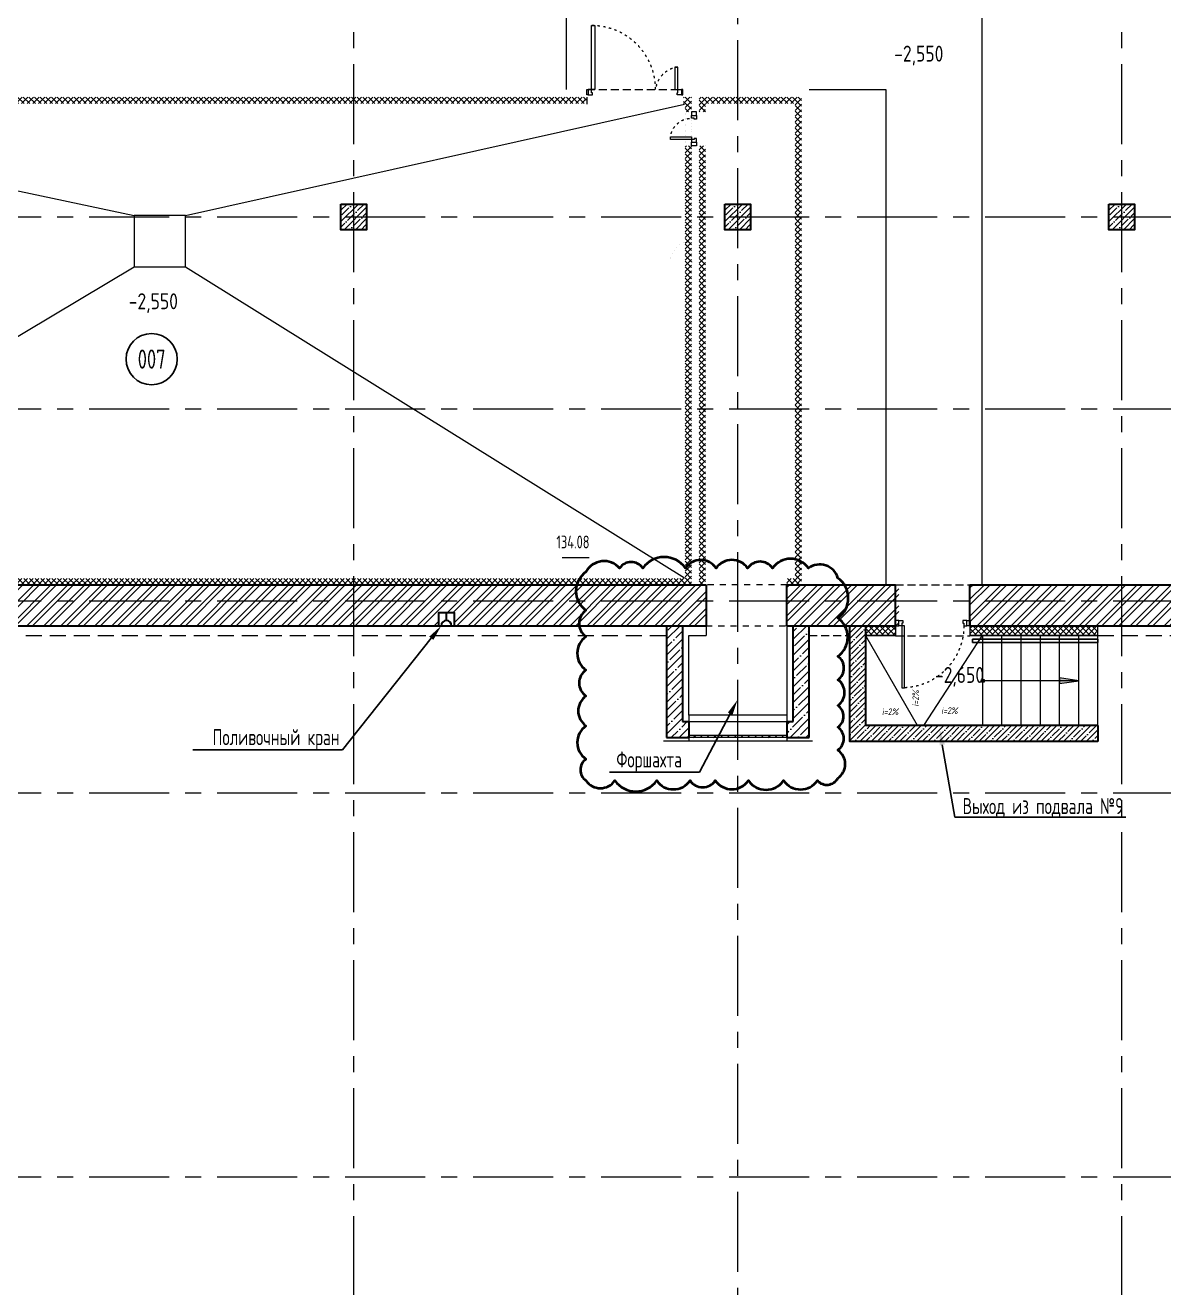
# Model space of a CAD drawing. Header units: millimetres. Extents: x -360149 to 682031, y -35655 to 209517.
# Drawn here: x -316303 to -298514, y 104865 to 124595 of the extents above; entities that cross this region are included whole.
import ezdxf
from ezdxf import colors
from ezdxf.entities.mleader import LeaderData, LeaderLine
from ezdxf.enums import TextEntityAlignment as Align
from ezdxf.math import Vec2, Vec3

# ---------------------------------------------------------------- set-up
doc = ezdxf.new("R2010")
doc.units = ezdxf.units.MM
doc.header["$MEASUREMENT"] = 0
for name, pattern in [('ACAD_ISO03W100', [30, 12, -18]), ('CENTER', [2, 1.25, -0.25, 0.25, -0.25]), ('TRATTEGGIATA', [0.75, 0.5, -0.25]), ('Штрих', [6.35, 3.175, -3.175])]:
    doc.linetypes.add(name, pattern=pattern)
doc.layers.get('0').update_dxf_attribs({"color": 250, "lineweight": 9})
doc.layers.get('Defpoints').update_dxf_attribs({"color": 6})
for name, color, linetype, lineweight in [('_0', 250, 'Continuous', 9), ('_АР ТЕКСТ', 250, 'Continuous', 25), ('АР штриховка стен', 250, 'Continuous', 9), ('АР_Выноски АПР', 7, 'Continuous', 5), ('АР_Двери', 175, 'Continuous', 18), ('АР_Колонны', 250, 'Continuous', 30), ('АР_Колонны Штрих', 250, 'Continuous', 5), ('АР_Лестницы', 250, 'Continuous', 15), ('АР_Лестницы ограждение', 94, 'Continuous', 25), ('АР_Маркер экспликации', 239, 'Continuous', 13), ('АР_МосжилНии_Стены', 127, 'Continuous', 30), ('АР_Навесной фасад', 147, 'Continuous', 5), ('АР_Номер помещения', 1, 'Continuous', 25), ('АР_Оси', 195, 'Continuous', 9), ('АР_Отметки', 250, 'Continuous', 15), ('АР_Помещения_площадь', 19, 'Continuous', 9), ('АР_Сущ Несущая стена', 216, 'Continuous', 30), ('АР_Штриховка кирпич', 250, 'Continuous', 9), ('АР_Штриховка монолит', 250, 'Continuous', 9), ('Подвал', 250, 'Continuous', 30), ('Штриховка', 7, 'Continuous', 5), ('Эвакуация', 7, 'Continuous', 9)]:
    doc.layers.add(name, color=color, linetype=linetype, lineweight=lineweight)
doc.styles.add('ISOCPEUR', font='isocpeur.ttf', dxfattribs={"width": 0.7})
doc.styles.get("Standard").update_dxf_attribs({"font": 'isocpeur.ttf', "width": 0.7})
doc.styles.add('Архитект', font='isocpeur.ttf', dxfattribs={"width": 0.8, "oblique": 8})
pattern_1 = [(45, (-1298551.72, 164426.86), (-132.58252, 132.58252), []), (45, (-1298463.33, 164426.86), (-132.58252, 132.58252), [])]

# ---------------------------------------------------------------- blocks, each defined once
blk = doc.blocks.new('*U238')
for points in [[(-55, -80), (-55, 0), (-115, 0), (-115, -40), (-100, -40), (-100, -80), (-55, -80)], [(0, 0), (0, -80), (-55, -80), (-55, 0), (0, 0)], [(-1170, 0), (-1170, -80), (-1115, -80), (-1115, 0), (-1170, 0)], [(-1115, -80), (-1115, 0), (-1055, 0), (-1055, -40), (-1070, -40), (-1070, -80), (-1115, -80)]]:
    blk.add_lwpolyline(points)
blk.add_lwpolyline([(-100, -80), (-100, -1050), (-140, -1050), (-140, -80)], close=True)
at = {"linetype": 'ACAD_ISO03W100', "ltscale": 3}
blk.add_arc((-100, -80), 970, 180, 270, dxfattribs=at)
blk = doc.blocks.new('*U291')
for points in [[(0, 0), (0, -80), (55, -80), (55, 0), (0, 0)], [(55, -80), (55, 0), (115, 0), (115, -40), (100, -40), (100, -80), (55, -80)], [(475, -80), (475, 0), (415, 0), (415, -40), (430, -40), (430, -80), (475, -80)], [(530, 0), (530, -80), (475, -80), (475, 0), (530, 0)]]:
    blk.add_lwpolyline(points)
blk.add_lwpolyline([(100, -80), (100, -410), (140, -410), (140, -80)], close=True)
at = {"linetype": 'ACAD_ISO03W100', "ltscale": 3}
blk.add_arc((100, -80), 330, 270, 0, dxfattribs=at)
blk = doc.blocks.new('*U262')
at = {"layer": 'АР_Номер помещения', "color": 7}
blk.add_circle((-20183, -710), 400, dxfattribs=at)
at = {"layer": 'АР_Помещения_площадь', "color": 7}
blk.add_line((-13346, -3814), (-13768, -3814), dxfattribs=at)
at = {"color": 7, "style": 'ISOCPEUR', "width": 0.7, "flags": 1}
blk.add_attdef('КАТЕГОРИЯ', (-499, -2092), '', height=250, dxfattribs=at)
at = {"layer": 'АР_Номер помещения', "color": 7, "style": 'ISOCPEUR', "width": 0.7}
blk.add_attdef('НОМЕР_ПОМЕЩЕНИЯ', text='', height=300, dxfattribs=at).set_placement((-20183, -710), align=Align.MIDDLE_CENTER)
at = {"layer": 'АР_Помещения_площадь', "color": 7, "lineweight": 30, "width": 0.7, "flags": 104}
blk.add_attdef('ИМЯ_ПОМЕЩЕНИЯ', text='', height=100, dxfattribs=at).set_placement((158, 1217), align=Align.MIDDLE_CENTER)
at = {"layer": 'АР_Помещения_площадь', "color": 7, "style": 'ISOCPEUR', "width": 0.7}
blk.add_attdef('ПЛОЩАДЬ_ПОМЕЩЕНИЯ', text='', height=200, dxfattribs=at).set_placement((-13341, -3568), align=Align.MIDDLE_RIGHT)
blk = doc.blocks.new('*U21')
h = blk.add_hatch(color=256)
h.dxf.hatch_style = 1
edge = h.paths.add_edge_path()
edge.add_arc((0, 0), 27.6, 359.64, 719.64)
h = blk.add_hatch(color=256)
h.dxf.hatch_style = 1
h.paths.add_polyline_path([(1200, -44), (1200, 44), (1500, 0)])
blk.add_line((1500, 0), (0, 0))
blk.add_lwpolyline([(1200, 44), (1200, -44), (1500, 0), (1200, 44)])
blk.add_circle((0, 0), 27.6)
blk = doc.blocks.new('_DotSmall')
at = {"color": 0, "linetype": 'ByBlock', "const_width": 0.5}
blk.add_lwpolyline([(-0.0625, 0, 1), (0.0625, 0, 1)], format="xyb", close=True, dxfattribs=at)
blk = doc.blocks.new('Полуторная_на лестницу')
for points in [[(75, 80), (75, 1080), (125, 1080), (125, 80)], [(1375, 430), (1375, 80), (1425, 80), (1425, 430)]]:
    blk.add_lwpolyline(points, close=True)
for points in [[(0, 0), (0, 80), (20, 80), (20, 0), (0, 0)], [(20, 80), (20, 0), (90, 0), (90, 30), (75, 30), (75, 80), (20, 80)], [(1480, 80), (1480, 0), (1410, 0), (1410, 30), (1425, 30), (1425, 80), (1480, 80)], [(1500, 0), (1500, 80), (1480, 80), (1480, 0), (1500, 0)]]:
    blk.add_lwpolyline(points)
at = {"linetype": 'ACAD_ISO03W100', "ltscale": 3}
for centre, radius, start, end in [((75, 80), 1000, 0, 90), ((1465, 40), 392, 95.9075, 174.0925)]:
    blk.add_arc(centre, radius, start, end, dxfattribs=at)

msp = doc.modelspace()

# ---------------------------------------------------------------- hatches: boundary and pattern name
at = {"layer": 'АР_Колонны Штрих', "ltscale": 100}
h = msp.add_hatch(dxfattribs=at)
h.set_pattern_fill('ANSI35', color=256, scale=500)
h.set_pattern_definition([(45, (-1268424.17, 161672.16), (-88.388348, 88.388348), []), (45, (-1268335.78, 161672.16), (-88.388348, 88.388348), [156.25, -31.25, 0, -31.25])])
h.paths.add_polyline_path([(-310972.07, 121800.68), (-311372.07, 121800.68), (-311372.07, 121400.68), (-310972.07, 121400.68)])
h = msp.add_hatch(dxfattribs=at)
h.set_pattern_fill('ANSI35', color=256, scale=500)
h.set_pattern_definition([(45, (-1262424.17, 161672.16), (-88.388348, 88.388348), []), (45, (-1262335.78, 161672.16), (-88.388348, 88.388348), [156.25, -31.25, 0, -31.25])])
h.paths.add_polyline_path([(-304972.07, 121800.68), (-305372.07, 121800.68), (-305372.07, 121400.68), (-304972.07, 121400.68)])
h = msp.add_hatch(dxfattribs=at)
h.set_pattern_fill('ANSI35', color=256, scale=500)
h.set_pattern_definition([(45, (-1256424.17, 161672.16), (-88.388348, 88.388348), []), (45, (-1256335.78, 161672.16), (-88.388348, 88.388348), [156.25, -31.25, 0, -31.25])])
h.paths.add_polyline_path([(-298972.07, 121800.68), (-299372.07, 121800.68), (-299372.07, 121400.68), (-298972.07, 121400.68)])
at = {"layer": 'АР_Штриховка кирпич', "ltscale": 100}
h = msp.add_hatch(dxfattribs=at)
h.set_pattern_fill('ANSI32', color=256, scale=500)
h.set_pattern_definition(pattern_1)
h.paths.add_polyline_path([(-309596.91, 115410.24), (-309596.91, 115210.68), (-305664.57, 115210.68), (-305664.57, 115850.68), (-322120.01, 115850.68), (-322120.01, 115210.68), (-309847.23, 115210.68), (-309847.23, 115410.24)])
h = msp.add_hatch(dxfattribs=at)
h.set_pattern_fill('ANSI32', color=256, scale=500)
h.set_pattern_definition([(45, (-1298500.2, 164426.86), (-132.58252, 132.58252), []), (45, (-1298411.8, 164426.86), (-132.58252, 132.58252), [])])
h.paths.add_polyline_path([(-305664.57, 115210.68), (-305664.57, 115850.68)])
h.paths.add_polyline_path([(-304403.05, 115850.68), (-304403.05, 115210.68), (-302655.55, 115210.68), (-302655.55, 115850.68)])
h = msp.add_hatch(dxfattribs=at)
h.set_pattern_fill('ANSI32', color=256, scale=500)
h.set_pattern_definition(pattern_1)
h.paths.add_polyline_path([(-294259.45, 115850.68), (-301542.07, 115850.68), (-301542.07, 115210.68), (-294259.45, 115210.68)])
h = msp.add_hatch(dxfattribs=at)
h.set_pattern_fill('ANSI31', color=256, scale=600)
h.set_pattern_definition([(45, (-134928.42, -810.87), (-53.033009, 53.033009), [])])
h.paths.add_polyline_path([(-305932.16, 113501.77), (-304401.99, 113501.77), (-304401.99, 113464.43), (-305932.16, 113464.43)])
at = {"layer": 'АР_Штриховка монолит', "ltscale": 500}
h = msp.add_hatch(dxfattribs=at)
h.set_pattern_fill('ANSI35', color=256, scale=700)
h.set_pattern_definition([(45, (-134938.16, 0), (-123.74369, 123.74369), []), (45, (-134814.41, 0), (-123.74369, 123.74369), [218.75, -43.75, 0, -43.75])])
h.paths.add_polyline_path([(-306032.07, 115210.68), (-306282.07, 115210.68), (-306282.07, 113464.43), (-305932.16, 113464.55), (-305932.16, 113714.31), (-306032.07, 113714.43)])
h.paths.add_polyline_path([(-305932.16, 113714.43), (-305932.16, 113714.31), (-305932.16, 113464.55), (-305932.16, 113464.43)], flags=17)
h.paths.add_polyline_path([(-305932.16, 113465.38), (-305932.16, 113699.84), (-305932.16, 113714.43), (-305932.16, 113464.43)])
h.paths.add_polyline_path([(-304401.99, 113714.43), (-304401.99, 113464.43), (-304052.07, 113464.43), (-304052.07, 115210.68), (-304302.07, 115210.68), (-304302.07, 113714.43)])
at = {"layer": 'АР_Штриховка монолит', "ltscale": 100}
h = msp.add_hatch(dxfattribs=at)
h.set_pattern_fill('ANSI35', color=256, scale=500)
h.paths.add_polyline_path([(-303171.32, 113650.68), (-303171.32, 115210.68), (-303421.32, 115210.68), (-303421.32, 113400.68), (-299541.32, 113400.68), (-299541.32, 113650.68)])
at = {"layer": 'Штриховка', "transparency": 33554636}
h = msp.add_hatch(dxfattribs=at)
h.set_pattern_fill('ANSI37', color=256, scale=500)
h.paths.add_polyline_path([(-305992.07, 121325.45), (-305992.07, 123369.95), (-306015.77, 123369.95), (-306015.77, 123420.65), (-307538.19, 123420.65), (-307538.19, 123369.95), (-322752.42, 123369.95), (-322752.42, 115950.68), (-305992.07, 115950.68), (-305992.07, 120795.45)], flags=16)
edge = h.paths.add_edge_path(flags=16)
edge.add_line((-305892.59, 120895.45), (-305893.25, 122711.4))
edge.add_line((-305893.25, 122711.4), (-305992.73, 122711.4))
edge.add_line((-305992.73, 122711.4), (-305991.71, 123241.44))
edge.add_line((-305991.71, 123241.44), (-305892.23, 123241.44))
edge.add_line((-305892.23, 123241.44), (-305892.59, 121225.45))
edge.add_arc((-305892.59, 120895.45), 330, 90, 173.037937)
edge.add_line((-306220.15, 120935.45), (-306222.59, 120935.45))
edge.add_line((-306222.59, 120935.45), (-306222.59, 120895.45))
edge.add_line((-306222.59, 120895.45), (-305892.59, 120895.45))
edge = h.paths.add_edge_path()
edge.add_line((-305892.59, 120935.45), (-305892.59, 120895.45))
edge.add_line((-305892.59, 120895.45), (-306222.59, 120895.45))
edge.add_arc((-305892.59, 120895.45), 330, 89.910623, 180, ccw=False)
edge.add_line((-305892.07, 121225.45), (-305892.07, 123469.95))
edge.add_line((-305892.07, 123469.95), (-306015.99, 123469.95))
edge.add_line((-306015.99, 123469.95), (-306015.99, 123420.65))
edge.add_line((-306015.99, 123420.65), (-307538.19, 123420.65))
edge.add_line((-307538.19, 123420.65), (-307538.19, 123469.95))
edge.add_line((-307538.19, 123469.95), (-322851.12, 123469.95))
edge.add_line((-322851.12, 123469.95), (-322852.42, 115850.68))
edge.add_line((-322852.42, 115850.68), (-305892.07, 115850.68))
edge.add_line((-305892.07, 115850.68), (-305892.07, 120935.45))
edge.add_line((-305892.07, 120935.45), (-305892.59, 120935.45))
edge = h.paths.add_edge_path(flags=0)
edge.add_arc((-305892.59, 120895.45), 330, 173.037937, 180)
edge.add_line((-306222.59, 120895.45), (-306222.59, 120935.45))
edge.add_line((-306222.59, 120935.45), (-306220.15, 120935.45))
h = msp.add_hatch(dxfattribs=at)
h.set_pattern_fill('ANSI37', color=256, scale=500)
h.paths.add_polyline_path([(-304403.05, 115950.7), (-304403.05, 115850.7), (-304173.37, 115850.68), (-304172.73, 123470.08), (-305772.07, 123469.95), (-305772.15, 123241.39), (-305672.29, 123241.41), (-305672.21, 123369.97), (-304272.17, 123370.07), (-304273.34, 115950.68)])
h.paths.add_polyline_path([(-305673.37, 115850.68), (-305673.37, 115950.68), (-305673.4, 115950.68), (-305672.58, 122711.38), (-305772.3, 122711.41), (-305773.37, 115850.68)])
h = msp.add_hatch(dxfattribs=at)
h.set_pattern_fill('ANSI37', color=256, scale=500)
h.paths.add_polyline_path([(-302707.07, 115210.68), (-302971.32, 115210.68), (-303171.32, 115210.68), (-303171.32, 115060.68), (-302707.07, 115060.68)])
h = msp.add_hatch(dxfattribs=at)
h.set_pattern_fill('ANSI37', color=256, scale=500)
h.set_pattern_definition([(45, (1629.247, -1e-11), (-44.194174, 44.194174), []), (135, (1629.247, -1e-11), (-44.194174, -44.194174), [])])
h.paths.add_polyline_path([(-299541.32, 115210.68), (-301342.07, 115210.68), (-301542.07, 115210.68), (-301542.07, 115060.68), (-301201.48, 115060.68), (-299541.32, 115060.68)])

# ---------------------------------------------------------------- linework, layer by layer
at = {"linetype": 'TRATTEGGIATA', "ltscale": 500}
for p, q in [((-322292.92, 115060.68), (-306282.07, 115060.68)), ((-299541.32, 115060.68), (-292762.07, 115060.68))]:
    msp.add_line(p, q, dxfattribs=at)
at = {"layer": '_0', "ltscale": 100}
msp.add_lwpolyline([(-305932.16, 113501.77), (-304401.99, 113501.77), (-304401.99, 113464.43), (-305932.16, 113464.43)], close=True, dxfattribs=at)
at = {"layer": 'Defpoints', "color": 2, "lineweight": 40}
msp.add_lwpolyline([(-307542.08, 112790.32, 0.52056705), (-307089.31, 112790.32, 0.52056705), (-306436.69, 112790.32, 0.52056705), (-305915.16, 112790.32, 0.52056705), (-305521.07, 112790.32, 0.52056705), (-305003.03, 112790.32, 0.52056705), (-304453.67, 112790.32, 0.52056705), (-303925.37, 112790.32, 0.52056705), (-303605.46, 112829.34, 0.52056705), (-303605.46, 113268.84, 0.52056705), (-303605.46, 113624.66, 0.52056705), (-303605.46, 113964.35, 0.52056705), (-303605.46, 114366.64, 0.52056705), (-303605.46, 114733.61, 0.52056705), (-303605.46, 115330.33, 0.52056705), (-303605.46, 115956.22, 0.52056705), (-304064.43, 116111.34, 0.52056705), (-304627.2, 116111.34, 0.52056705), (-305016.06, 116111.34, 0.52056705), (-305507.69, 116111.34, 0.52056705), (-305988.74, 116111.34, 0.52056705), (-306652.58, 116111.34, 0.52056705), (-307015.91, 116111.34, 0.52056705), (-307542.08, 116052.57, 0.52056705), (-307542.08, 115450.43, 0.52056705), (-307542.08, 115039.86, 0.52056705), (-307542.08, 114519.5, 0.52056705), (-307542.08, 114112.32, 0.52056705), (-307542.08, 113645.3, 0.52056705), (-307542.08, 113125.66, 0.52056705)], format="xyb", close=True, dxfattribs=at)
at = {"layer": 'АР штриховка стен', "color": 1, "ltscale": 100, "true_color": 0xe60000}
msp.add_line((-307843.62, 123589.95), (-307843.62, 123589.95), dxfattribs=at)
at = {"layer": 'АР_Колонны', "ltscale": 100}
for points in [[(-311372.07, 121800.68), (-310972.07, 121800.68), (-310972.07, 121400.68), (-311372.07, 121400.68)], [(-305372.07, 121800.68), (-304972.07, 121800.68), (-304972.07, 121400.68), (-305372.07, 121400.68)], [(-299372.07, 121800.68), (-298972.07, 121800.68), (-298972.07, 121400.68), (-299372.07, 121400.68)]]:
    msp.add_lwpolyline(points, close=True, dxfattribs=at)
at = {"layer": 'АР_Лестницы', "color": 18, "ltscale": 100, "true_color": 0x000000}
for p, q in [((-301341.32, 113650.68), (-301341.32, 115050.68)), ((-301041.32, 113650.68), (-301041.32, 115050.68)), ((-300741.32, 113650.68), (-300741.32, 115050.68)), ((-300441.32, 113650.68), (-300441.32, 115050.68)), ((-300141.32, 113650.68), (-300141.32, 115050.68)), ((-299841.32, 113650.68), (-299841.32, 115050.68)), ((-299541.32, 113650.68), (-299541.32, 115210.68))]:
    msp.add_line(p, q, dxfattribs=at)
at = {"layer": 'АР_Лестницы ограждение', "color": 18, "ltscale": 100, "true_color": 0x000000}
msp.add_lwpolyline([(-301501.32, 115000.68), (-299541.32, 115000.68), (-299541.32, 114950.68), (-301501.32, 114950.68)], close=True, dxfattribs=at)
at = {"layer": 'АР_МосжилНии_Стены', "ltscale": 100}
for p, q in [((-322174.68, 115850.68), (-306208.4, 115850.68)), ((-306267.07, 115850.68), (-305664.57, 115850.68)), ((-304403.05, 115850.68), (-302707.07, 115850.68)), ((-302707.07, 115210.68), (-302707.07, 115850.68)), ((-301542.07, 115850.68), (-294050.12, 115850.68)), ((-301542.07, 115210.68), (-301542.07, 115850.68)), ((-322239.68, 115210.68), (-305787.19, 115210.68)), ((-307046.1, 115210.68), (-305664.57, 115210.68)), ((-306282.07, 115210.68), (-306282.07, 113464.43)), ((-306032.07, 115210.68), (-306032.07, 113714.43)), ((-304403.05, 115210.68), (-302707.07, 115210.68)), ((-304302.07, 113714.43), (-304302.07, 115210.68)), ((-304052.07, 113464.43), (-304052.07, 115210.68)), ((-301542.07, 115210.68), (-293985.12, 115210.68)), ((-306032.07, 113714.43), (-305932.16, 113714.43)), ((-305932.16, 113714.43), (-305932.16, 113464.43)), ((-304401.99, 113714.43), (-304302.07, 113714.43)), ((-299541.32, 113650.68), (-299541.32, 113400.68)), ((-306282.07, 113464.43), (-305932.16, 113464.43)), ((-304401.99, 113464.43), (-304052.07, 113464.43))]:
    msp.add_line(p, q, dxfattribs=at)
msp.add_lwpolyline([(-309847.23, 115210.68), (-309596.91, 115210.68), (-309596.91, 115410.24), (-309847.23, 115410.24)], close=True, dxfattribs=at)
for points in [[(-299541.76, 113400.68), (-303421.32, 113400.68), (-303421.32, 115210.68)], [(-299541.32, 113650.68), (-303171.32, 113650.68), (-303171.32, 115210.68)], [(-304401.99, 113714.43), (-304401.99, 113464.43)]]:
    msp.add_lwpolyline(points, dxfattribs=at)
at = {"layer": 'АР_Навесной фасад', "ltscale": 100}
for p, q in [((-305933.06, 115058.26), (-305664.57, 115058.26)), ((-305664.57, 115210.68), (-305664.57, 115058.26)), ((-304403.05, 115210.68), (-304403.05, 115050.68)), ((-302707.07, 115060.68), (-303171.32, 115060.68)), ((-302707.07, 115050.68), (-303171.32, 115050.68)), ((-302707.07, 115210.68), (-302707.07, 115050.68)), ((-301542.07, 115210.68), (-301542.07, 115050.68)), ((-299541.32, 115060.68), (-301542.07, 115060.68)), ((-299541.32, 115050.68), (-301542.07, 115050.68)), ((-305932.16, 113714.43), (-304401.99, 113714.43)), ((-304401.99, 113813.56), (-304401.99, 113714.43))]:
    msp.add_line(p, q, dxfattribs=at)
msp.add_lwpolyline([(-304403.05, 115058.26), (-304401.99, 113813.56), (-305932.16, 113811.25), (-305933.06, 115058.26)], dxfattribs=at)
at = {"layer": 'АР_Оси', "linetype": 'CENTER', "ltscale": 1000}
for p, q in [((-305172.07, 134363.15), (-305172.07, 78630.8)), ((-311172.07, 133984.95), (-311172.07, 78252.6)), ((-299172.07, 133984.95), (-299172.07, 78252.6)), ((-359305.77, 121600.68), (-276127.36, 121600.68)), ((-359305.77, 118600.68), (-276127.36, 118600.68)), ((-359305.77, 115600.68), (-276127.36, 115600.68)), ((-359305.77, 112600.68), (-276127.36, 112600.68)), ((-359305.77, 106600.68), (-276127.36, 106600.68))]:
    msp.add_line(p, q, dxfattribs=at)
at = {"layer": 'АР_Сущ Несущая стена', "ltscale": 100}
for p, q in [((-306332.07, 115210.68), (-305664.57, 115210.68)), ((-304403.05, 115210.68), (-304002.07, 115210.68))]:
    msp.add_line(p, q, dxfattribs=at)
for points in [[(-305664.57, 115850.68), (-305664.57, 115210.68)], [(-304403.05, 115210.68), (-304403.05, 115850.68)]]:
    msp.add_lwpolyline(points, dxfattribs=at)
at = {"layer": 'АР_Сущ Несущая стена', "linetype": 'Штрих', "lineweight": 9, "ltscale": 30}
msp.add_lwpolyline([(-304403.05, 115210.68), (-304403.05, 115850.68), (-305664.57, 115850.68), (-305664.57, 115210.68), (-304403.05, 115210.68)], dxfattribs=at)
at = {"layer": 'Подвал', "linetype": 'TRATTEGGIATA', "lineweight": 13, "ltscale": 250}
for p, q in [((-307526.16, 123589.95), (-306046.16, 123589.95, 1.96)), ((-302707.07, 115850.68), (-301542.07, 115850.68)), ((-304052.07, 115060.68), (-303421.32, 115060.68)), ((-302707.07, 115050.68), (-301542.07, 115050.68))]:
    msp.add_line(p, q, dxfattribs=at)
at = {"layer": 'Подвал', "lineweight": 13, "ltscale": 500}
for p, q in [((-304052.07, 123589.95), (-302854.08, 123589.95)), ((-322742.42, 123359.95, 0.58), (-314598.58, 121620.8, 0.1)), ((-313797.06, 121620.8, 0.1), (-306002.07, 123359.95, 0.58)), ((-322742.42, 115960.68, 0.58), (-314598.58, 120819.08, 0.1)), ((-313797.06, 120819.08, 0.1), (-306002.07, 115960.68, 0.58))]:
    msp.add_line(p, q, dxfattribs=at)
at = {"layer": 'Подвал', "ltscale": 100}
msp.add_line((-309722.07, 115291.41), (-309722.07, 115410.24), dxfattribs=at)
at = {"layer": 'Подвал', "lineweight": 13, "ltscale": 500}
msp.add_lwpolyline([(-314598.58, 120819.08), (-313797.06, 120819.08), (-313797.06, 121620.8), (-314598.58, 121620.8)], close=True, dxfattribs=at)
at = {"layer": 'Подвал', "ltscale": 100}
msp.add_arc((-309722.07, 115210.68), 80.73, 0, 180, dxfattribs=at)
at = {"layer": 'Штриховка', "ltscale": 500}
for p, q in [((-307526.16, 123469.95, 1.96), (-307526.16, 123359.95, 1.96)), ((-305932.16, 113811.25), (-305932.16, 113714.43)), ((-305932.16, 113464.43), (-305932.16, 113414.43)), ((-304401.99, 113464.43), (-304401.99, 113414.43)), ((-306332.07, 113414.43), (-304002.07, 113414.43))]:
    msp.add_line(p, q, dxfattribs=at)
at = {"layer": 'Эвакуация', "lineweight": 13, "ltscale": 500}
msp.add_line((-302854.08, 123589.95), (-302854.08, 115850.68), dxfattribs=at)
msp.add_lwpolyline([(-307843.62, 123589.95), (-307843.62, 125090.19), (-301353.89, 125090.19), (-301353.89, 115850.68)], dxfattribs=at)

# ---------------------------------------------------------------- block references
at = {"layer": 'АР_Двери'}
msp.add_blockref('Полуторная_на лестницу', (-307528.84, 123509.95, 1.96), dxfattribs=at)
at = {"layer": 'АР_Двери', "xscale": -1, "rotation": 270}
msp.add_blockref('*U291', (-305812.59, 122711.42, 1.96), dxfattribs=at)
at = {"layer": 'АР_Двери', "xscale": -1}
msp.add_blockref('*U238', (-302707.07, 115290.68), dxfattribs=at)
at = {"layer": 'АР_Лестницы', "ltscale": 100}
msp.add_blockref('*U21', (-301341.32, 114350.68), dxfattribs=at)
at = {"layer": 'АР_Маркер экспликации', "color": 7}
ref = msp.add_blockref('*U262', (-294145.22, 120087.52, 1.96), dxfattribs=at)
ref.add_attrib('НОМЕР_ПОМЕЩЕНИЯ', '007', dxfattribs={"layer": 'АР_Номер помещения', "color": 7, "height": 300, "style": 'ISOCPEUR', "width": 0.7}).set_placement((-314327.88, 119377.76, 1.96), align=Align.MIDDLE_CENTER)
ref.add_attrib('ПЛОЩАДЬ_ПОМЕЩЕНИЯ', '134.08', dxfattribs={"layer": 'АР_Помещения_площадь', "color": 7, "height": 200, "style": 'ISOCPEUR', "width": 0.7}).set_placement((-307486.15, 116519.95, 1.96), align=Align.MIDDLE_RIGHT)

# ---------------------------------------------------------------- leaders
at = {"layer": '_АР ТЕКСТ'}
ml = msp.add_multileader_mtext('Standard', dxfattribs=at)
ml.set_content('{\\W0.8;-2,550}', color=256, style='ISOCPEUR')
ml.set_leader_properties(color=256, linetype='Continuous', lineweight=-1)
ml.set_arrow_properties(name='DOTSMALL')
ml.build(insert=Vec2(0, 0))
ml.multileader.update_dxf_attribs({"has_text_frame": 1, "text_left_attachment_type": 4, "text_right_attachment_type": 4, "dogleg_length": 100, "arrow_head_size": 180})
ctx = ml.context
ctx.base_point, ctx.char_height, ctx.arrow_head_size, ctx.landing_gap_size, ctx.plane_origin = Vec3(-302775.82, 123943.26, -1.96), 250, 180, 50, Vec3(-302295.49, 121699.25, -1.96)
ctx.left_attachment, ctx.right_attachment = 4, 4
notes = []
notes.append((ctx, [(0, (0, 0, 0), (0, 0), (1, 0), 1, [])]))
ctx.mtext.insert, ctx.mtext.width, ctx.mtext.defined_height, ctx.mtext.line_spacing_style, ctx.mtext.flow_direction = Vec3(-302725.82, 124276.6, -1.96), 801.0864, 330.71, 2, 5
ml = msp.add_multileader_mtext('Standard', dxfattribs=at)
ml.set_content('{\\W0.8;-2,550}', color=256, style='ISOCPEUR')
ml.set_leader_properties(color=256, linetype='Continuous', lineweight=-1)
ml.set_arrow_properties(name='DOTSMALL')
ml.build(insert=Vec2(0, 0))
ml.multileader.update_dxf_attribs({"has_text_frame": 1, "text_left_attachment_type": 4, "text_right_attachment_type": 4, "dogleg_length": 100, "arrow_head_size": 180})
ctx = ml.context
ctx.base_point, ctx.char_height, ctx.arrow_head_size, ctx.landing_gap_size, ctx.plane_origin = Vec3(-314736.01, 120073.28, -1.96), 250, 180, 50, Vec3(-314255.68, 117829.26, -1.96)
ctx.left_attachment, ctx.right_attachment = 4, 4
notes.append((ctx, [(0, (0, 0, 0), (0, 0), (1, 0), 1, [])]))
ctx.mtext.insert, ctx.mtext.width, ctx.mtext.defined_height, ctx.mtext.line_spacing_style, ctx.mtext.flow_direction = Vec3(-314686.01, 120406.61, -1.96), 801.0864, 330.71, 2, 5
at = {"layer": 'АР_Выноски АПР'}
ml = msp.add_multileader_mtext('Standard', dxfattribs=at)
ml.set_content('\\A1;Поливочный кран', color=256, style='ISOCPEUR')
ml.set_leader_properties()
ml.build(insert=Vec2(0, 0))
ml.multileader.update_dxf_attribs({"text_left_attachment_type": 6, "text_right_attachment_type": 6, "dogleg_length": 100, "arrow_head_size": 250})
ctx = ml.context
ctx.base_point, ctx.char_height, ctx.arrow_head_size, ctx.landing_gap_size, ctx.plane_origin = Vec3(-313401.5, 113269.5), 250, 250, 25, Vec3(-331729.64, 115461.91)
ctx.left_attachment, ctx.right_attachment = 6, 6
notes.append((ctx, [(0, (1, 1, 0), (-311343.5, 113269.5), (-1, 0), 170.5, [(1, [(-309802.8, 115210.68)], 0, [])])]))
ctx.mtext.insert, ctx.mtext.width, ctx.mtext.flow_direction = Vec3(-313376.5, 113594.5), 6210.4874, 5
ml = msp.add_multileader_mtext('Standard', dxfattribs=at)
ml.set_content('\\A1;Форшахта', color=256, style='ISOCPEUR')
ml.set_leader_properties()
ml.build(insert=Vec2(0, 0))
ml.multileader.update_dxf_attribs({"text_left_attachment_type": 6, "text_right_attachment_type": 6, "dogleg_length": 100, "arrow_head_size": 250})
ctx = ml.context
ctx.base_point, ctx.char_height, ctx.arrow_head_size, ctx.landing_gap_size, ctx.plane_origin = Vec3(-307091.45, 112920.8), 250, 250, 25, Vec3(-327098.91, 114753.51)
ctx.left_attachment, ctx.right_attachment = 6, 6
notes.append((ctx, [(0, (1, 1, 0), (-305768.45, 112920.8), (-1, 0), 170.5, [(1, [(-305172.07, 114055.02)], 0, [])])]))
ctx.mtext.insert, ctx.mtext.width, ctx.mtext.flow_direction = Vec3(-307066.45, 113245.8), 6210.4874, 5
ml = msp.add_multileader_mtext('Standard', dxfattribs=at)
ml.set_content('Выход из подвала №9', color=256, style='ISOCPEUR')
ml.set_leader_properties()
ml.build(insert=Vec2(0, 0))
ml.multileader.update_dxf_attribs({"text_left_attachment_type": 6, "text_right_attachment_type": 6, "dogleg_length": 100, "arrow_head_size": 250})
ctx = ml.context
ctx.base_point, ctx.char_height, ctx.arrow_head_size, ctx.landing_gap_size, ctx.plane_origin = Vec3(-301680.68, 112217.52), 250, 250, 25, Vec3(-294696.08, 124272.47)
ctx.left_attachment, ctx.right_attachment = 6, 6
notes.append((ctx, [(0, (1, 1, 0), (-301780.68, 112217.52), (1, 0), 100, [(2, [(-302016.71, 113595.13)], 0, [])])]))
ctx.mtext.insert, ctx.mtext.width, ctx.mtext.defined_height, ctx.mtext.flow_direction = Vec3(-301655.68, 112517.52), 2618.0623, 529.11, 5
at = {"layer": 'АР_Отметки'}
ml = msp.add_multileader_mtext('Standard', dxfattribs=at)
ml.set_content('{\\W0.8;-2,250}', color=256, style='ISOCPEUR')
ml.set_leader_properties(color=256, linetype='Continuous', lineweight=-1)
ml.set_arrow_properties(name='DOTSMALL')
ml.build(insert=Vec2(0, 0))
ml.multileader.update_dxf_attribs({"has_text_frame": 1, "text_left_attachment_type": 4, "text_right_attachment_type": 4, "dogleg_length": 100, "arrow_head_size": 180})
ctx = ml.context
ctx.base_point, ctx.char_height, ctx.arrow_head_size, ctx.landing_gap_size, ctx.plane_origin = Vec3(-336127.5, 116985.86, 0), 250, 180, 50, Vec3(-337173.96, 115928.76, 0)
ctx.left_attachment, ctx.right_attachment = 4, 4
notes.append((ctx, [(0, (0, 0, 0), (0, 0), (1, 0), 1, [])]))
ctx.mtext.insert, ctx.mtext.width, ctx.mtext.defined_height, ctx.mtext.line_spacing_style, ctx.mtext.flow_direction = Vec3(-336077.5, 117319.19, 0), 769.989, 343.89, 2, 5
ml = msp.add_multileader_mtext('Standard', dxfattribs=at)
ml.set_content('{\\W0.8;-2,650}', color=256, style='ISOCPEUR')
ml.set_leader_properties(color=256, linetype='Continuous', lineweight=-1)
ml.set_arrow_properties(name='DOTSMALL')
ml.build(insert=Vec2(0, 0))
ml.multileader.update_dxf_attribs({"has_text_frame": 1, "text_left_attachment_type": 4, "text_right_attachment_type": 4, "dogleg_length": 100, "arrow_head_size": 180})
ctx = ml.context
ctx.base_point, ctx.char_height, ctx.arrow_head_size, ctx.landing_gap_size, ctx.plane_origin = Vec3(-302139.5, 114233.67), 250, 180, 50, Vec3(-302336.26, 112502.85)
ctx.left_attachment, ctx.right_attachment = 4, 4
notes.append((ctx, [(0, (0, 0, 0), (0, 0), (1, 0), 1, [])]))
ctx.mtext.insert, ctx.mtext.width, ctx.mtext.defined_height, ctx.mtext.line_spacing_style, ctx.mtext.flow_direction = Vec3(-302089.5, 114567), 881.1858, 430.99, 2, 5
for ctx, leaders in notes:
    for number, flags, end, landing, length, lines in leaders:
        leader = LeaderData()
        leader.index, (leader.has_last_leader_line, leader.has_dogleg_vector, leader.attachment_direction) = number, flags
        leader.last_leader_point, leader.dogleg_vector, leader.dogleg_length = Vec3(end), Vec3(landing), length
        for number, points, colour, breaks in lines:
            line = LeaderLine()
            line.index, line.vertices, line.color, line.breaks = number, Vec3.list(points), colors.encode_raw_color(colour), breaks
            leader.lines.append(line)
        ctx.leaders.append(leader)

# ---------------------------------------------------------------- next in the draw order: texts
at = {"color": 157, "ltscale": 150, "true_color": 0x465c7c, "char_height": 103.56, "width": 0.6904, "attachment_point": 8, "style": 'Архитект', "bg_fill": 3, "box_fill_scale": 1, "bg_fill_color": 1, "bg_fill_transparency": 0}
for insert, rotation in [((-302337.18, 114077.5, -0.26), 89.983941), ((-301860, 113832.61, -0.38), 359.983941)]:
    msp.add_mtext('i=2%', dxfattribs=dict(at, insert=insert, rotation=rotation))

# ---------------------------------------------------------------- next in the draw order: linework, layer by layer
at = {"color": 157, "ltscale": 150, "true_color": 0x465c7c}
for points in [[(-302362.66, 113650.68), (-303171.32, 115050.68)], [(-302262.65, 113650.68), (-301349.87, 115050.68)]]:
    msp.add_lwpolyline(points, dxfattribs=at)

# ---------------------------------------------------------------- next in the draw order: texts
at = {"color": 157, "ltscale": 150, "true_color": 0x465c7c, "insert": (-302788, 113815.61, -0.38), "char_height": 103.56, "width": 0.6904, "attachment_point": 8, "rotation": 359.983941, "style": 'Архитект', "bg_fill": 3, "box_fill_scale": 1, "bg_fill_color": 1, "bg_fill_transparency": 0}
msp.add_mtext('i=2%', dxfattribs=at)

doc.saveas('drawing.dxf')
